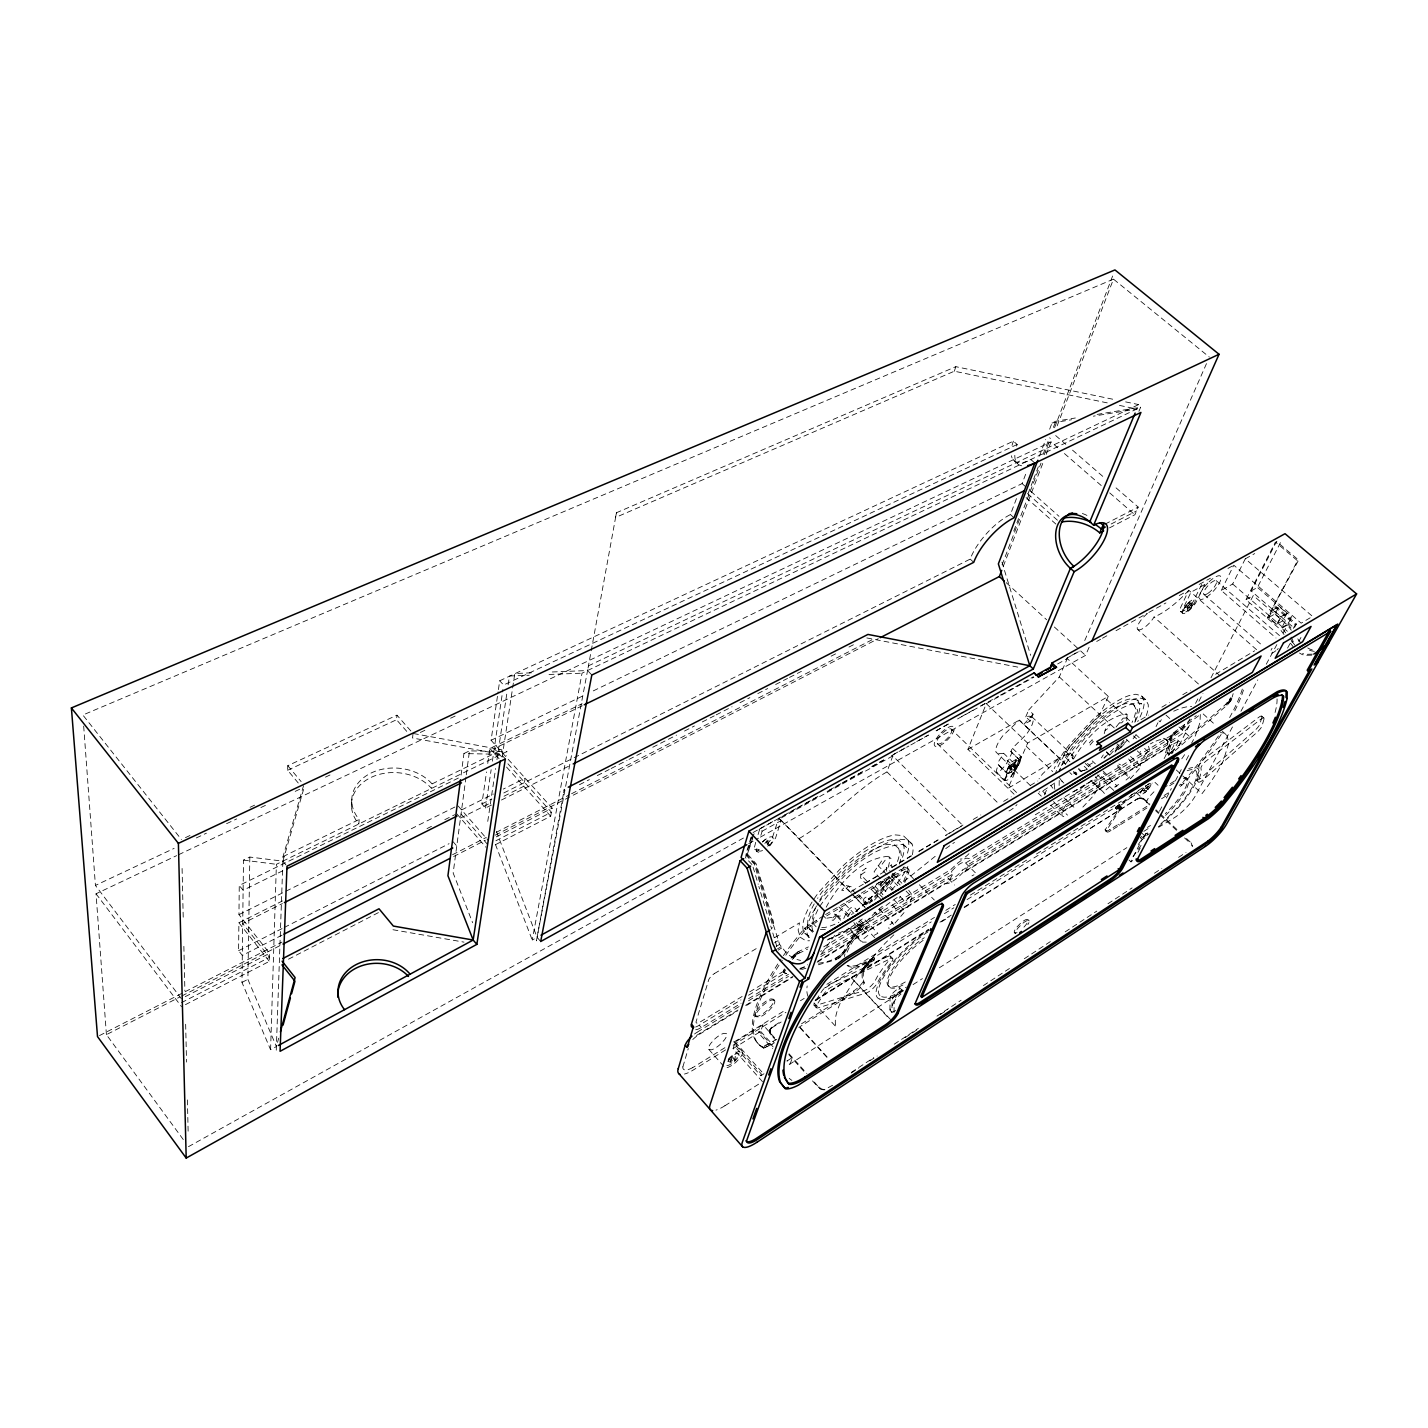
<?xml version="1.0" encoding="UTF-8"?>
<svg xmlns="http://www.w3.org/2000/svg" width="1428" height="1428" viewBox="0 0 1428 1428"><rect width="100%" height="100%" fill="white"/><g stroke="black" fill="none" stroke-linecap="round" stroke-linejoin="round"><path stroke-width="0.75" stroke-dasharray="5 3.75" d="M1106.379 831.703L1105.093 829.811L1119.159 809.408L1120.016 805.963L1115.464 808.105L1116.553 809.14L1121.48 807.463L1106.182 830.846L1107.128 832.096A11.531 3.195 -45.7 0 0 1111.002 830.632L1146.934 807.98M282.03 935.161L242.314 955.439L238.601 950.691L238.887 922.756L282.441 900.961M185.444 1004.652L269.356 961.365L269.589 953.315L238.958 914.616L239.261 885.431L459.584 777.457M249.829 857.05L247.883 979.34L276.389 1046.563L270.588 1049.705L241.975 982.41L243.492 860.12L249.829 857.05L282.887 861.155L286.992 866.189M769.638 1031.819L769.942 1030.338L770.227 1033.818L775.493 1039.923M818.494 963.186C829.971 961.99 842.877 957.046 847.036 945.3A56.567 17.868 -43.9 0 1 858.139 929.235L859.87 924.112L835.844 934.358M836.862 957.581L838.004 958.813L841.967 955.707L848.178 946.514A56.584 17.832 -43.9 0 1 859.299 930.467L861.459 926.54L860.156 924.38M1059.148 785.471L1059.255 779.01M891.643 867.474L891.679 864.672L881.504 872.615M901.853 990.015L899.747 987.783L891.732 1006.901A12.263 3.552 -43.4 0 1 889.947 1009.953L891.875 1012.363L892.125 1000.028A7.265 2.106 -43.6 0 1 899.765 991.353L906.369 987.123M893.982 1012.506L894.231 1002.26A7.265 2.106 -43.6 0 1 901.032 994.102M270.588 1049.705L276.389 864.315L506.886 751.556L506.226 755.93M276.264 1050.169L283.03 856.621L303.789 784.811M298.256 783.008L287.617 770.263L287.778 765.676L396.966 715.178L413.031 733.456L501.906 749.843L501.228 754.341L505.351 758.928M1101.399 757.84L1103.291 754.912M1067.733 657.558L1059.308 676.926L1028.695 710.002L1033.104 714.161L1030.159 721.015L1025.768 716.856L1029.267 716.106L1033.033 718.498A24.865 8.282 -46 0 1 1026.054 734.724L1012.398 748.236L1021.02 756.501L1012.274 761.606C999.725 776.832 1011.506 775.904 1018.11 765.122A8.389 2.731 -45.7 0 0 1019.128 763.034L1018.557 760.749A8.693 2.82 -45.7 0 0 1015.665 761.517L1009.578 766.729M783.383 971.54L784.347 968.916L785.525 970.183L784.615 973.164L786.632 973.682L783.436 971.879L785.668 973.825M351.502 807.016L351.841 802.465M432.059 783.901A44.125 33.826 4.8 0 0 371.048 773.048A44.125 33.826 4.8 0 0 359.178 819.476L358.839 823.992A44.018 33.79 4.7 0 1 370.673 777.6A44.018 33.79 4.7 0 1 431.542 788.417L432.059 783.901L501.906 749.843M1126.728 720.783L1127.085 716.035L1125.442 713.09L1127.513 715L1123.943 714.071C1100.917 720.622 1083.834 741.043 1072.232 761.142M1007.436 769.87L1009.346 766.515L1007.436 769.87A8.389 2.731 -45.7 0 0 1006.704 771.798L1006.704 772.744L997.904 764.283L998.475 761.713L1003.652 753.306L1012.274 761.606M406.748 731.368L396.538 719.748L396.966 715.178M1140.204 752.253L1140.294 751.271M413.031 733.456L412.567 738.008L501.228 754.341L463.921 753.556L460.78 777.564M465.992 777.046L453.158 873.026L472.632 922.738M466.278 774.851L469.491 750.86L506.886 751.556M491.482 805.035L485.502 808.052L481.896 803.946L486.52 771.959M487.751 763.427L489.911 748.486L582.124 703.701M495.266 844.787L550.673 816.209L552.154 808.159L491.089 740.293L498.104 691.795M498.426 689.599L499.693 680.781L1013.38 441.163L1017.164 444.483A44.768 18.064 -49.3 0 0 1015.826 448.695M485.502 808.052L491.143 769.692M492.392 761.178L502.924 689.403M487.751 821.386L495.641 768.514M496.944 759.714L506.815 693.633M508.118 684.833L509.439 676.015L529.235 675.248M502.103 757.197L514.812 673.516L534.661 672.695M756.84 848.607L756.947 851.659L759.535 852.48A12.673 4.784 -43.5 0 0 761.552 851.945M1167.033 752.502C1171.192 757.786 1163.82 750.45 1168.55 748.343A52.015 14.833 -46.1 0 0 1169.478 739.49L1173.905 732.528L1196.271 715.66M1198.61 715.785L1175.048 733.564L1170.603 740.525A52.033 14.816 -46.1 0 1 1169.657 749.361L1168.568 754.484M769.656 1031.159L770.049 1029.695M591.817 675.016L587.586 670.535L616.468 512.723L955.832 366.675L1114.75 399.626M540.694 941.516L537.089 937.357L532.233 940.035L582.035 673.177L1140.633 407.212L1138.919 411.3M563.596 792.79L564.274 789.22L536.428 940.838L588.461 665.823L1138.687 404.588L1136.849 409.015L1093.348 416.173M616.468 512.723L615.557 517.471L954.332 371.209L1108.61 403.16M682.887 1066.841L688.278 1048.527M801.501 1023.805L853.373 991.157A12.62 3.873 -43.4 0 0 859.406 986.284L863.208 981.875C859.924 972.414 864.083 963.15 872.74 959.295L873.454 957.492L874.561 958.688L873.865 960.473C865.207 964.328 861.03 973.575 864.315 983.035L860.513 987.462A12.62 3.856 -43.4 0 1 854.479 992.317L798.841 1027.392M886.77 871.259L886.306 867.26L890.786 871.865M888.216 867.331L889.751 861.173L889.019 856.675L891.126 858.817L888.162 856.318C860.263 858.531 838.165 884.289 825.866 907.833M1167.194 753.252L1172.941 752.574L1227.009 705.164L1231.311 700.041L1233.167 693.633M899.39 864.065L901.407 856.122L900.55 850.285L894.66 844.841L888.216 844.341A57.995 19.528 -43.9 0 0 846.126 869.027L825.937 890.911A55.906 18.85 -43.9 0 0 819.761 899.961M1104.237 733.599L1105.915 727.28L1110.163 724.139L1109.235 727.584L1105.076 730.493M277.532 1042.386L278.656 1038.21M1261.87 717.177L1260.014 723.782A6.604 1.714 -46.7 0 1 1255.034 730.297L1200.752 778.189A8.443 2.231 -46.3 0 1 1196.343 778.117L1197.628 775.136A52.408 14.066 -46 0 0 1198.824 766.461A6.765 1.803 -46.4 0 1 1204.964 758.179L1258.639 717.391A6.604 1.731 -46.8 0 1 1261.888 717.177M282.887 861.155L303.593 789.381M751.003 837.147L746.005 853.801L755.341 864.243L772.959 923.131L772.423 924.737L773.208 924.291L779.634 944.39L787.006 953.725A40.787 20.688 59.5 0 0 800.644 960.401M751.788 836.737L745.505 857.657L752.449 865.047M753.395 834.202L747.147 855.015L754.198 833.756M755.715 842.324L754.27 847.964L756.947 851.659M758.072 834.577L759.839 828.758L762.141 831.185L760.374 837.004M1013.469 770.442L1015.826 768.121L1009.953 778.117A6.355 2.053 -45.6 0 1 1005.669 780.634L1004.687 779.456L1007.186 773.387L997.904 764.283L1007.454 773.476M796.199 808.551L778.688 818.28L772.334 837.825L766.586 844.823M778.688 818.28L781.009 820.689L775.547 838.093L768.853 847.215M954.332 371.209L955.832 366.675M747.933 854.569L756.126 863.797L773.726 922.684L771.62 929.092L758.839 886.395M762.498 1081.674L733.082 1048.634L735.241 1042.065L762.945 1024.84L776.225 1039.53M770.263 1029.07L769.763 1030.498L772.012 1027.071L781.437 1021.181M733.082 1048.634L760.678 1031.409L762.945 1024.84M769.978 1029.891L770.959 1027.946M769.746 1032.498L769.924 1030.998M769.924 1033.176L770.031 1031.676M770.281 1029.302L772.012 1027.071M770.227 1033.818L770.21 1032.355M771.084 1035.032L770.513 1032.997M760.856 1075.766L761.427 1074.142L735.938 1045.546L735.402 1047.188L760.856 1075.766L764.391 1073.499M892.803 755.894L779.67 818.833L799.144 838.575C830.918 820.118 854.551 790.095 886.984 771.905L892.803 755.894L962.793 825.402L945.604 835.612M1012.97 774.583L1020.163 760.624L1010.863 751.556L1012.398 748.236M1171.014 752.145L1225.902 704.165L1230.775 697.649L1231.9 698.649M503.816 792.951L970.201 559.098A41.912 16.386 -47.7 0 1 1010.435 514.562L1016.986 497.212M593.298 690.884L1022.109 483.592L1026.607 471.686M1039.388 456.121L1045.707 439.538M1049.651 429.185L1052.025 422.974L1055.756 421.224L1075.338 417.993M1013.951 765.89L1016.647 759.053L1011.702 767.496M1013.791 531.002L1018.539 518.578M1028.035 493.731L1032.801 481.29M1033.586 479.219L1038.334 466.795M1043.083 454.372L1049.419 437.807M1053.382 427.436L1055.756 421.224M1002.063 564.845L1041.012 463.083M1044.207 454.764L1050.562 438.146M1054.542 427.775L1113.358 274.069M1003.331 566.184L1043.065 462.618M1046.242 454.318L1051.008 441.895L1057.72 447.732M1057.166 425.847L1113.465 279.138L1209.355 357.089M1134.832 722.318L1137.652 710.18L1133.529 704.45L1128.959 703.201A53.514 16.333 -46.2 0 0 1093.669 723.889L1074.731 744.184A51.569 15.744 -46.2 0 0 1059.451 771.87M890.536 1019.521L851.391 977.787L887.341 1016.736M1007.882 773.512L1011.613 771.888L1013.345 767.443M824.973 1089.778L819.672 1088.547L812.818 1080.103M819.672 1088.547L818.797 1086.708M820.35 1088.975L819.975 1087.761M821.082 1089.332L820.672 1088.172M903.603 881.344L907.458 871.615A13.048 4.266 -44.3 0 0 906.887 867.706L906.227 867.581M821.85 1089.6L824.206 1089.867M904.781 882.558L908.636 872.829A13.048 4.266 -44.3 0 0 908.083 868.92L907.423 868.795A13.441 4.391 -44.3 0 0 902.264 870.634L826.723 915.83M1014.094 794.218L967.916 749.343L986.302 703.647L1032.569 677.907M1011.167 751.646L1011.56 752.377A9.086 2.999 -45.7 0 1 1008.703 758.446C1008.65 763.784 990.818 782.526 998.315 764.997M1030.356 785.578L995.994 752.038A24.865 8.3 -45.9 0 1 1002.795 735.777L1019.378 720.069L1065.681 764.069M1025.768 716.856L1028.695 710.002M1004.687 779.456L1007.258 773.405M1019.271 761.499L1021.02 756.501L1014.273 769.728M1057.63 663.966L1067.287 658.594L1108.271 696.4L1027.642 743.096L1008.043 788.345L1059.308 758.018L1042.565 773.905A25.133 7.8 -45.8 0 0 1039.049 778.867M1109.52 527.86L1134.867 514.776L1138.223 507.083L1114.643 486.645M1084.727 640.547L1206.66 363.212M1014.344 764.355L1016.647 759.053L1014.058 764.533M760.428 837.111L1085.512 655.398L1090.028 645.224M1044.332 794.932L1047.045 788.97M1108.271 696.4L1099.828 714.571L1065.538 751.342L1063.539 755.715L1059.201 758.268M1173.852 745.345L1168.604 755.662M817.869 909.672L813.657 918.579L811.889 927.218L813.478 933.252L809.337 928.843A62.136 20.938 -43.9 0 1 814.478 903.424M1008.936 767.532L1010.935 764.712M1006.544 771.459L1008.025 768.318M1256.569 649.686L1188.756 590.246L1179.921 609.006L1180.135 611.273L1183.205 613.576A11.067 3.463 -47.7 0 0 1190.077 609.685L1195.45 603.437L1204.857 584.463L1202.626 582.535M1021.02 756.501L1011.113 776.975M1201.716 584.427L1193.255 601.509L1188.382 608.31L1187.453 608.828L1188.078 606.864L1186.436 607.775L1191.041 602.848L1190.184 604.579L1192.041 603.901L1191.577 604.901L1187.9 607.757A11.067 3.481 -47.7 0 1 1181.01 611.63L1180.135 611.273M1017.825 765.533L1017.254 766.693L1018.11 765.122M883.022 880.987L880.059 885.414L887.431 893.035M1221.279 590.442L1233.792 565.202L1301.158 623.161L1312.528 616.396L1245.287 558.812L1232.667 584.016L1221.279 590.442L1275.972 637.995M1115.464 808.105L1118.784 804.785A50.623 14.441 -46.1 0 0 1132.475 794.093M1156.055 726.584L1157.965 722.711M1116.553 809.14L1119.873 805.82M964.114 907.69L1138.08 798.43L1143.632 798.609L1149.897 804.089M1137.652 799.252L1139.116 797.984M1138.687 798.823L1139.705 797.877M1139.276 798.698L1140.329 797.824M1139.901 798.645L1140.972 797.841M1140.561 798.663L1141.65 797.931M1141.222 798.752L1142.311 798.091M1141.9 798.912L1142.989 798.323M1142.561 799.144L1143.632 798.609M1284.022 634.514L1280.131 629.284L1245.966 599.689L1275.436 542.051L1297.499 560.722L1298.605 560.079L1276.543 541.444L1251.196 590.96L1294.214 628.088L1296.392 624.072L1274.722 605.401L1273.615 606.043L1295.303 624.732L1296.392 624.072M1149.469 804.91L1144.239 798.966M1195.557 703.379L1199.52 695.614M1172.102 753.502L1177.172 743.613A10.817 3.034 -46.4 0 0 1173.709 741.043L962.615 869.991L958.527 874.364A11.924 3.713 -44.7 0 1 950.316 879.398L948.37 878.702L818.958 957.777M1189.881 718.891L1187.864 722.818A10.96 3.106 -46.6 0 1 1177.297 734.028L965.596 863.012L963.686 862.262A11.924 3.713 -44.7 0 0 955.421 867.296L951.316 871.723L820.547 951.369M1198.931 701.273L1202.965 693.437M1211.015 677.764L1253.266 595.512L1287.396 624.982L1291.287 630.194M1251.196 590.96L1257.425 587.426L1281.077 541.373M1140.829 792.076L1144.149 787.364M1179.1 745.38L1189.81 724.585A10.96 3.088 -46.6 0 1 1179.242 735.813L967.595 864.993A11.495 3.57 -44.7 0 1 964.596 871.99L962.615 869.991M875.828 885.431L875.471 886.734L882.861 894.374M1144.703 837.861L1142.168 839.486L1132.047 858.888A16.833 4.373 -45.6 0 0 1131.654 859.745M1137.938 852.391L1140.954 846.643M1147.809 833.524L1146.898 835.273L1149.308 833.72M1159.465 811.265L1162.446 805.571M1166.408 797.984L1171.371 788.488M1175.333 780.92L1178.278 775.315M1179.26 773.44L1181.259 769.603M1186.275 760.017L1189.274 754.27M1273.615 606.043L1297.499 560.722M1272.598 609.435L1267.261 618.128L1298.605 560.079M1268.849 617.467L1272.759 610.042L1278.97 606.418L1286.896 613.255L1282.933 620.662L1276.757 624.304L1268.849 617.467L1275.043 613.844L1278.97 606.418M1276.757 624.304L1280.702 616.896L1286.896 613.255M1285.646 632.854L1281.755 627.642L1285.539 620.591L1291.733 616.95L1257.425 587.426M1232.471 726.959L1195.504 795.592A21.563 5.641 -46 0 1 1174.691 817.512L1158.751 827.223M1240.914 711.269L1257.818 679.889M1266.279 664.198L1276.846 644.599M1283.183 632.836L1287.396 624.982L1280.131 629.284M1281.755 627.642L1287.931 623.982L1291.733 616.95M1293.304 628.409L1295.303 624.732M1184.24 608.132L1186.204 605.115M1287.574 648.08L1290.716 642.314M1300.962 637.459L1298.873 641.279L1295.553 638.423M1191.166 842.895L1192.362 846.393L1191.166 842.895L1185.026 837.111M1066.163 763.23C1083.174 737.616 1105.843 710.716 1136.652 702.558L1141.686 703.95L1137.545 700.148L1132.475 698.738A59.458 18.136 -46.2 0 0 1093.223 721.729L1072.142 744.327A57.316 17.511 -46.2 0 0 1055.542 773.53M1184.615 724.71L1184.276 725.335A5.766 1.642 -46.6 0 1 1179.474 730.422L968.934 858.531L966.899 858.174A17.618 5.48 -44.7 0 0 958.081 862.762L950.762 869.581L823.688 946.871M843.769 918.597C845.376 914.116 852.462 899.961 857.246 911.778M847.946 916.705L850.463 912.224L846.161 914.331M1011.363 768.389L1004.705 780.134M1126.032 780.045L1129.923 776.743L1117.696 765.283M819.851 906.173C839.646 878.809 867.082 845.876 903.192 844.519L907.315 848.214L898.944 840.217L891.786 839.628A64.456 21.706 -43.9 0 0 844.965 867.046L822.474 891.429A62.136 20.938 -43.9 0 0 817.566 898.408M894.642 873.543L887.502 883.95L869.616 903.371M904.156 866.671L882.825 894.463M821.582 953.404L835.148 934.858M900.3 896.266L899.551 898.141M1138.259 844.519L1145.435 834.345A6.658 1.767 -45.7 0 0 1146.006 830.9M1133.1 856.639L1142.686 843.073M791.058 958.17L797.252 952.137L808.391 946.925M792.237 959.455L797.734 953.868L807.641 949.085M1008.364 768.335L1009.185 767.086M1123.907 740.257L1112.84 753.591M889.947 1009.953L890.037 997.797A7.265 2.124 -43.6 0 1 897.659 989.122L899.747 987.783M891.875 1012.363L895.802 1010.524M1010.292 765.926L1011.024 765.14A8.693 2.82 -45.7 0 1 1014.951 761.927L1015.094 761.838M1116.089 727.03L1123.086 718.177L1125.532 718.088L1121.801 722.8L1119.356 722.889M1185.99 605.383L1190.97 600.76M823.635 915.687L804.428 928.396L793.504 941.891A169.147 53.586 -43.9 0 0 783.419 955.635M816.084 920.203L817.28 921.471L805.624 929.682L794.7 943.176A169.2 53.479 -43.9 0 0 785.793 955.225M891.732 889.947L895.856 885.092A68.365 22.848 -44 0 0 907.869 866.457M876.239 884.842L877.345 883.664M1113.715 748.379L1104.023 758.446M1119.124 744.738L1109.253 755.644M1115.018 752.092L1124.247 741.435M1120.784 747.915L1126.496 741.31M728.423 1059.594L735.17 1054.257M1023.965 927.111L1025.518 925.326A9.264 2.553 -44.7 0 0 1028.142 919.864L1026.732 919.382A9.621 2.642 -44.7 0 0 1020.217 923.577L1016.879 927.111A9.264 2.553 -44.7 0 0 1014.291 932.555L1015.326 933.609A9.264 2.553 -44.7 0 1 1017.914 928.146L1021.252 924.612A9.621 2.642 -44.7 0 1 1027.767 920.417L1029.177 920.899A9.264 2.553 -44.7 0 1 1027.839 924.63M764.819 843.43C768.71 837.933 772.387 842.627 767.621 846.179M1016.379 767.496L1015.754 768.389L1007.133 760.231M1033.104 714.161L1023.662 724.496L1030.159 721.015M1118.285 749.754L1127.317 740.115M1081.924 771.727L1078.854 768.817L1074.481 773.405L1075.927 774.458L1079.979 770.192M874.311 935.269L877.827 933.305L864.6 919.471M871.669 901.532L868.724 898.48L864.101 902.674M868.599 903.067L888.609 881.362A62.082 20.902 -44 0 0 894.499 873.026M874.489 900.033L891.75 880.88A68.294 22.991 -44 0 0 897.034 873.543M728.601 1058.916L730.797 1056.738A12.067 3.82 -42.2 0 1 739.793 1051.115L742.292 1051.383A11.638 3.677 -42.2 0 1 740.186 1057.648L736.17 1061.986A12.084 3.82 -42.2 0 1 727.227 1067.591L724.692 1067.376L708.913 1049.526A11.585 3.784 -42.1 0 1 710.894 1043.225L714.928 1038.852A12.013 3.927 -42.1 0 1 723.907 1033.319L726.441 1033.622A11.585 3.784 -42.1 0 1 724.407 1039.923L720.408 1044.243A12.031 3.927 -42.1 0 1 711.483 1049.794L708.913 1049.526M895.07 923.041L905.138 911.314L893.339 899.122M968.952 853.712L967.309 855.336A9.05 2.838 -44.8 0 1 961.08 859.103L960.151 859.049M1103.898 757.929L1105.968 755.894M1082.87 807.07L1091.902 797.449A25.293 7.443 -45.7 0 0 1099.596 781.491L1095.294 776.814M762.534 841.895L765.176 839.61M904.049 881.397L936.946 854.908M1180.296 786.4L1183.758 783.472A155.295 44.232 -46.1 0 0 1221.725 733.528M1218.37 736.009A155.259 44.322 -46.1 0 1 1182.705 782.49L1183.437 783.758M728.173 1060.986C729.048 1057.541 735.92 1061.95 731.886 1062.646L727.834 1061.343M1114.822 787.167L1117.071 785.935L1103.309 772.959M1083.727 785.793L1069.554 799.787A25.311 7.461 -45.7 0 0 1062.039 815.763L1065.681 817.637M1054.721 783.026L1042.761 790.987L1039.102 792.004M1179.225 785.418L1180.795 784.133L1181.866 785.114M1128.959 859.942L1130.994 861.887L1133.743 859.62M1215.656 674.248L1254.676 650.793M1130.851 795.325L1146.47 785.418M945.711 848.643L954.475 842.359M1086.28 784.026L1092.741 780.313L1098.471 779.813M1145.97 785.918L1147.487 784.918A15.994 4.462 -46.1 0 0 1148.951 783.829M877.97 883.164L886.984 879.434L884.325 883.754L880.059 885.414M851.481 1072.285L873.793 1057.63M894.231 1044.207L918.382 1028.321M936.982 1016.111L961.133 1000.243M983.428 985.588L1009.453 968.487M1024.322 958.723L1050.33 941.623M1065.199 931.859L1096.793 911.1M1107.949 903.763L1132.101 887.895M1154.413 873.24L1161.839 868.349M1178.564 857.353L1186.008 852.48M832.578 1085.298L826.027 1088.779M851.159 1073.088L858.585 1068.215M869.741 1060.879L877.167 1056.006M905.031 1037.674L918.043 1029.124M940.338 1014.487L947.764 1009.596M1142.168 839.486L1140.115 837.54L1145.667 833.97A6.658 1.749 -45.7 0 1 1147.576 832.952M903.692 990.604L786.4 1066.359M913.063 984.606L922.452 978.591M939.321 967.791L1126.853 847.661M1141.865 838.04L1147.487 834.434M724.924 1105.754L760.624 1082.888M1147.416 827.419L1150.486 825.473M1143.882 831.328L1149.986 827.419M786.935 1061.04L792.469 1057.505L790.077 1064.003L787.131 1060.754M714.321 973.61L759.268 946.818M1174.601 780.973L1165.534 786.667M773.208 1041.637L774.315 1042.851L768.853 1045.939L763.694 1048.045L762.588 1046.813L776.975 1039.263M1105.308 830.668L1106.057 831.06A11.531 3.195 -45.7 0 0 1109.913 829.597L1147.684 805.82M1164.123 795.485L1169.603 792.022M1161.535 798.77L1167.015 795.325M1169.693 785.721L1174.351 782.794M815.406 999.975L928.628 929.253M939.945 922.185L951.262 915.116M964.471 906.869L1138.08 798.43M815.995 999.903L851.391 977.787M771.727 1027.892L781.152 1022.002M815.102 1000.778L928.289 930.074M941.48 921.828L949.031 917.115M724.889 1047.706L692.687 1067.644M734.331 1041.833L785.311 1010.131M800.43 1000.742L804.196 998.386M826.866 984.303L934.483 917.401M945.818 910.35L955.261 904.477M970.362 895.088L1027 859.87M1036.442 854.015L1121.426 801.179M725.585 1049.901L693.508 1069.875A25.115 8.229 -41.9 0 1 684.494 1074.052M733.135 1045.207L785.953 1012.327M825.562 987.658L931.217 921.899M944.408 913.67L953.85 907.797M967.059 899.586L1144.381 789.184A21.402 5.98 -46.1 0 0 1152.2 783.097M873.454 957.492L870.58 959.277A55.032 17.386 -43.9 0 1 850.428 966.024L847.893 965.417M874.561 958.688L871.687 960.455A55.049 17.35 -43.9 0 1 851.552 967.22M695.704 1029.766A12.941 4.373 -42 0 0 701.291 1027.5L741.078 1003.241M748.647 998.618L788.434 974.342M820.654 954.672L953.297 873.722L951.316 871.723M739.026 1006.615L697.167 1032.194L699.167 1034.461L737.223 1011.167M748.54 1000.796L788.506 976.377M799.93 969.398L807.534 964.757M738.008 1010.024L695.472 1036.085A6.319 2.106 -41.9 0 0 694.169 1037.067M745.612 1005.366L793.04 976.341M817.708 961.258L944.836 883.468L946.925 883.736A17.993 5.605 -44.7 0 0 959.313 876.149L963.15 872.258L1172.388 744.238A5.355 1.499 -46.4 0 1 1173.87 745.345M746.737 1005.348L792.415 977.395M817.137 962.24L950.352 880.701A11.495 3.57 -44.7 0 1 953.297 873.722M964.596 871.99L1175.655 742.774A10.835 3.034 -46.4 0 1 1179.135 745.362M742.132 996.476L699.595 1022.323A6.819 2.303 -42 0 1 696.043 1021.895L708.716 979.697A6.979 2.428 -42.3 0 1 714.321 973.61M749.718 991.871L785.757 969.951M695.65 1027.018A12.941 4.391 -42 0 0 699.274 1025.215L740.953 999.85M748.522 995.245L784.543 973.307M1035.282 814.799L1086.405 783.776M777.457 948.924L780.991 946.8M778.206 950.084L781.741 947.978M774.583 942.783L778.099 940.677M825.509 914.563L844.376 903.281M846.269 902.157L889.644 876.221L890.858 877.452M891.554 875.096L901.068 869.402L902.264 870.634M776.118 946.496L779.634 944.39M774.601 937.678L799.519 922.845L798.127 930.021L800.126 937.196L805.91 940.802L809.551 940.766M863.351 884.164L849.946 892.125L854.015 890.126M865.475 883.307L878.827 875.364M892.179 867.421L911.26 856.068M918.9 851.516L937.982 840.164M973.2 819.476L980.804 814.942M1003.634 801.358L1011.238 796.842M1030.248 785.507L1037.853 780.991M1140.99 719.605L1148.576 715.071M1161.874 707.163L1169.478 702.647M1182.777 694.722L1190.363 690.206M865.261 883.022L884.414 871.651M892.072 867.099L911.225 855.729M918.9 851.177L938.053 839.807M945.711 835.255L962.954 825.009M1287.413 613.219L1281.219 616.86L1276.918 624.911L1268.35 617.485M1245.966 599.689L1253.266 595.512M967.916 749.343L1019.378 720.069M748.754 843.627L758.482 838.182M762.141 831.185L781.009 820.689M1204.857 584.463L1190.988 592.209L1182.812 609.167L1182.33 613.219M753.038 832.542L773.03 821.421M798.145 807.463L803.964 804.214M805.91 803.143L819.529 795.574M829.24 790.166L840.913 783.686M842.859 782.598L848.696 779.349M850.624 778.278L864.243 770.709M872.026 766.39L883.682 759.892M893.41 754.484L905.066 748.004M916.74 741.525L928.396 735.027M936.179 730.708L949.781 723.139M961.455 716.66L973.111 710.162M980.893 705.843L986.73 702.594M1071.589 655.398L1079.318 651.114M1096.704 641.44L1100.56 639.298M1102.487 638.227L1108.289 634.996M1116 630.712L1146.898 613.522M1148.826 612.451L1165.944 602.937M1179.26 595.547L1184.954 592.37M1199.163 584.463L1210.426 578.197M1227.955 568.451L1233.792 565.202M1245.287 558.812L1254.712 553.582M188.478 1146.666L743.399 838.058M758.982 829.4L819.333 795.824M827.115 791.505L864.119 770.924M871.901 766.604L883.593 760.107M891.375 755.769L908.904 746.023M910.85 744.934L928.379 735.188M936.161 730.868L949.798 723.282M957.581 718.944L998.475 696.221M1000.421 695.133L1033.515 676.729M1066.609 658.308L1078.301 651.811M241.975 982.41L247.883 979.34M288.527 959.188L378.67 912.474M185.265 996.637L269.589 953.315M496.284 836.862L552.154 808.159M1105.004 524.147L1138.223 507.083M181.445 1002.67L269.464 957.349L242.706 923.488L282.405 903.585M495.891 840.771L551.404 812.193L507.208 762.998M1111.162 524.005L1136.545 510.938M99.496 1035.586L281.994 942.087M452.587 854.694L486.305 837.415M496.23 832.346L569.629 794.736M571.611 793.718L873.115 639.244M183.266 1139.544L106.422 1034.657L179.839 996.994M181.82 995.976L283.012 944.051M453.676 856.497L485.413 840.217M495.337 835.13L878.309 638.655M579.447 784.704L589.371 779.634M597.297 775.582L609.185 769.514M611.166 768.496L627.017 760.41M628.998 759.393L644.849 751.289M652.774 747.255L676.569 735.099M684.494 731.047L694.401 725.995M702.326 721.943L714.214 715.874M716.196 714.857L732.046 706.771M739.972 702.719L749.879 697.649M757.804 693.597L767.711 688.546M775.654 684.494L787.542 678.425M789.523 677.407L801.411 671.339M831.132 656.148L837.076 653.114M848.964 647.045L854.908 644.01M238.601 950.691L282.28 928.486M284.261 927.468L449.07 843.68M1042.565 791.094L1045.689 794.093M501.46 800.019L571.2 764.926M481.896 803.946L491.857 798.948M460.512 818.083L490.179 803.179M504.03 796.217L523.808 786.275L525.165 778.153L503.299 789.077M461.583 809.944L493.374 794.057M427.008 828.597L432.934 825.616M444.822 819.672L454.729 814.71M238.958 914.616L457.781 805.588L488.572 840.824M282.815 870.741L243.117 890.269L239.261 885.431M818.369 964.775L837.058 959.366L835.898 958.134M283.03 856.621L359.178 819.476M582.249 705.753L494.249 748.558L501.442 756.572M463.921 753.556L469.491 750.86M491.089 740.293L585.284 694.758M1003.652 753.306L997.369 753.77M887.841 956.421L829.382 984.517A7.658 2.392 -43.2 0 0 824.563 988.051M106.422 1034.657L96.033 893.785L176.626 855.64M178.643 854.694L1051.008 441.895M181.338 998.654L95.426 885.431L174.127 848.375M196.314 837.933L206.417 833.184M226.588 823.67L236.691 818.922M260.896 807.534L266.947 804.678M295.203 791.38L301.254 788.524M325.477 777.118L331.528 774.262M420.332 732.457L426.383 729.619M450.605 718.213L456.657 715.357M1017.164 444.483L503.584 685.012L499.693 680.781M185.462 837.629L191.513 834.773M250.078 807.302L256.13 804.446M287.617 770.263L396.538 719.748M827.312 940.052L858.585 925.701L861.334 925.612M1113.465 279.138L82.86 715.017L181.41 839.521M1084.905 770.156L1073.588 773.244M801.59 969.487L805.874 968.291M799.912 968.38L806.106 966.649M1312.332 654.149L1305.103 654.327A18.118 13.352 56.9 0 1 1302.568 653.417M1311.761 655.149L1304.549 655.327A18.118 13.334 56.9 0 1 1299.516 653.042M1097.097 414.406L1140.633 407.212M1052.025 422.974L1071.589 419.743M552.297 671.981L587.586 670.535M549.03 674.462L582.035 673.177M866.296 942.105L862.566 942.159L847.839 926.647M820.386 929.574L827.169 929.539M821.725 927.379L825.116 927.379A58.066 19.564 -43.9 0 0 838.896 922.256M826.83 918.186L841.324 915.83L837.219 915.794L834.684 914.027L840.592 920.257M1092.599 762.855L1089.814 764.605L1086.476 769.692L1082.71 770.674L1078.854 768.817M243.492 860.12L276.389 864.315M1136.438 792.915L1147.969 803.071A10.407 2.838 -46 0 0 1149.254 802.697M1059.344 777.707L1061.843 781.134L1065.11 781.669M1314.295 651.364L1311.779 650.936A18.064 13.352 56.9 0 1 1309.226 650.026M392.968 929.735L464.011 942.141M874.043 912.688L876.667 913.295M866.814 637.941L1019.628 667.465M879.469 998.993L881.933 999.493A55.514 16.44 -43.9 0 0 901.853 992.281M1125.639 401.893L1138.687 404.588M1119.463 405.409L1136.849 409.015M881.701 996.708L884.003 997.19A52.247 15.476 -43.9 0 0 902.764 990.407M1032.319 677.247L1033.836 677.604M851.57 967.202L849.035 966.613A53.443 16.833 -43.9 0 1 847.107 965.382M1109.824 786.614L1103.398 792.112L1091.135 780.473M1146.273 715.589A63.064 19.099 -46.2 0 0 1148.166 704.397L1145.702 699.649L1140.187 698.096A65.474 19.831 -46.2 0 0 1096.972 723.461L1073.695 748.397A63.118 19.135 -46.2 0 0 1059.148 770.817M1145.702 699.649L1141.561 695.864L1136.01 694.276A65.402 19.956 -46.2 0 0 1092.777 719.551L1069.518 744.47A63.046 19.26 -46.2 0 0 1054.185 768.71M755.234 1015.843L757.786 1016.218A12.531 4.07 -42.6 0 0 766.997 1010.524L771.191 1006.008A12.067 3.927 -42.6 0 0 773.512 999.261L770.995 998.85A12.531 4.07 -42.6 0 0 761.731 1004.544L757.5 1009.114A12.067 3.927 -42.6 0 0 755.234 1015.843L758.768 1017.289A12.531 4.07 -42.6 0 0 767.978 1011.613L772.173 1007.079A12.067 3.909 -42.6 0 0 774.494 1000.332L773.512 999.261M1118.892 764.051L1120.498 764.837M774.494 1000.35L771.977 999.939A12.531 4.07 -42.6 0 0 762.731 1005.633L758.482 1010.203A12.067 3.909 -42.6 0 0 756.215 1016.932M851.177 886.752L845.911 885.521L841.699 890.215L844.412 890.786L848.482 886.074L855.997 893.91M812.104 901.996A68.348 23.044 -43.9 0 0 804.624 933.127L812.264 939.749M804.624 933.127L809.926 936.482M809.337 928.843L814.121 931.931M1164.141 758.589A49.141 13.977 -46.1 0 0 1167.622 740.793L1166.051 739.722A50.623 14.405 -46.1 0 0 1154.431 741.792M754.662 849.249L757.268 850.071A12.673 4.784 -43.5 0 0 759.285 849.553M1176.297 769.96L1201.965 793.718A92.749 24.883 -46 0 0 1223.225 761.017L1228.883 742.846L1226.955 735.456L1224.26 733.456A95.926 25.74 -45.9 0 0 1220.422 732.653M1272.759 610.042L1280.702 616.896M1275.043 613.844L1282.933 620.662M1232.667 584.016L1287.288 631.265M1055.685 435.558L1065.788 444.322M1072.535 450.159L1104.54 477.898M1216.245 580.678L1283.415 638.976M1064.431 453.551L1101.327 485.627M1109.717 492.91L1134.867 514.776M1204.018 594.548L1262.495 645.67M1034.818 463.029L1031.105 459.762A44.714 18.136 -49.3 0 1 1011.381 455.764M1013.666 460.262L1017.396 463.564M1022.109 483.592L1025.768 486.841M1030.748 491.25L1058.987 516.311M1027.607 493.695L1057.434 520.203M1026.107 497.604L1055.881 524.076M1138.045 629.73A13.12 4.23 -47.4 0 0 1150.308 622.09A12.763 4.123 -47.4 0 0 1154.038 617.003L1220.03 675.819M1261.745 716.142L1263.887 718.034M1230.454 698.524L1231.579 699.541M1230.186 699.042L1231.311 700.041M1229.865 699.577L1230.99 700.577M1229.49 700.148L1230.615 701.148M1229.08 700.737L1230.204 701.737M1228.615 701.326L1229.722 702.344M1228.116 701.933L1229.222 702.933M1227.58 702.522L1228.705 703.522M1227.027 703.094L1228.151 704.093M1225.902 704.165L1227.009 705.164M1010.435 514.562L1014.023 517.775M1147.38 613.558A12.727 4.105 -47.4 0 0 1137.491 629.266L1198.52 684.048M1203.179 713.946L1215.853 725.424M1222.207 731.154L1226.955 735.456M912.349 854.747A68.365 22.848 -44 0 0 911.992 843.984L903.228 835.594L895.374 834.916A70.9 23.865 -43.9 0 0 843.787 865.082L818.994 891.964A68.348 23.044 -43.9 0 0 813.139 900.354M911.974 843.984L907.476 839.896L899.658 839.253A70.972 23.723 -43.9 0 0 848.071 869.527L823.242 896.427A68.437 22.884 -43.9 0 0 819.583 901.496M1166.051 715.142L1170.906 719.569M1178.992 726.959L1191.916 738.758M1014.291 932.555L1015.736 933.019A9.621 2.642 -44.7 0 0 1017.039 932.538M1175.494 731.19L1176.636 732.225M1173.905 732.528L1175.048 733.564M1173.12 733.296L1174.262 734.331M1158.929 720.783L1160.089 721.854A11.942 3.463 -46.6 0 1 1161.375 719.676M1172.37 734.099L1173.495 735.152M1006.187 582.642L1046.653 619.77M1054.364 626.999L1079.033 649.454M1080.657 650.954L1085.512 655.398M1177.636 740.007L1179.564 741.775M1171.656 734.938L1172.799 735.973M1171.031 735.759L1172.156 736.794M1170.478 736.562L1171.603 737.598M1170.032 737.312L1171.174 738.347M1169.71 738.008L1170.835 739.044M1169.496 738.615L1170.621 739.65M1169.425 739.115L1170.603 740.525M970.201 559.098L973.735 562.346M1167.604 740.811L1164.927 738.687A50.605 14.441 -46.1 0 0 1160.125 738.419M1171.835 751.556L1172.941 752.574M1170.246 752.663L1171.353 753.681M1167.122 751.967L1168.247 752.984M1168.3 753.502L1169.425 754.519M1196.164 779.991L1198.253 781.919M1106.789 699.577L1129.655 720.694M1186.579 778.438L1187.632 779.402M1136.081 734.777L1139.187 737.651M1133.404 735.92L1136.527 738.811M1182.687 782.49L1183.758 783.472M1144.56 748.361L1149.183 752.663L1144.363 762.249C1133.814 764.605 1141.793 774.886 1128.638 759.018M1059.308 676.926L1114.393 728.084M1126.192 739.24L1129.316 742.132M1137.241 750.878L1143.417 756.626L1149.594 749.986L1148.523 746.291M1116.785 743.667L1121.373 747.951M1130.565 756.519L1141.293 766.515L1130.369 778.778L1115.732 765.051M1116.803 745.827L1119.909 748.736M1154.984 782.383L1158.054 785.239M1106.468 751.681L1109.574 754.609M1106.397 752.342L1109.52 755.269M1155.966 809.801L1159 812.657M1160.518 814.085L1177.35 829.9M1155.538 810.622L1158.572 813.478M1160.089 814.906L1176.904 830.703M1184.58 837.933L1190.72 843.716M1092.277 760.928L1095.365 763.855M1103.112 771.138L1110.859 778.438L1106.057 780.991L1099.863 775.136M1087.476 763.427L1090.564 766.354M1085.244 763.391L1089.85 767.746M1097.543 774.993L1114.393 791.058M1031.748 716.678L1074.677 757.286M1084.191 766.3L1087.368 769.299M1065.538 751.342L1073.535 758.893M1120.266 806.124L1121.355 807.159M1119.641 805.91L1121.48 807.463M1120.391 806.838L1121.48 807.873M1119.159 805.999L1121.355 808.409M1118.588 806.213L1119.695 807.248M1120.016 807.98L1121.105 809.016M1090.706 780.366L1104.487 793.433M1117.945 806.552L1119.034 807.588M1069.911 761.767L1063.539 755.715L1069.108 753.823L1072.696 756.037A25.115 7.8 -45.8 0 1 1072.606 758.911M1116.357 806.302L1118.32 808.034M1119.159 809.408L1120.248 810.444M1141.847 833.149L1143.899 835.112M1073.66 771.655L1076.837 774.672M1019.271 720.319L1065.574 764.337M1073.535 771.905L1076.73 774.94M1069.84 772.602L1071.857 774.511M1118.481 824.224L1119.552 825.241M986.302 703.647L1027.642 743.096M1026.25 746.308L1052.722 771.584M1061.843 781.134L1063.86 783.062M1109.913 829.614L1111.002 830.632M1105.093 829.811L1106.182 830.846M1063.967 797.699L1076.444 809.676M1010.863 751.556L1019.467 759.803M1053.489 801.608L1067.537 815.138M1038.192 793.165L1041.333 796.181M1050.74 805.249L1063.271 817.351M996.53 772.28L1005.044 780.545M951.334 729.208A10.067 3.57 -45.6 0 1 942.944 742.185A10.067 3.57 -45.6 0 1 938.553 737.794A10.067 3.57 -45.6 0 1 951.334 729.208L1019.039 794.896M937.232 743.613L998.368 803.393M886.984 771.905L948.37 833.256M1028.142 919.864L1029.177 920.899M965.596 863.012L977.555 875.007M851.677 893.874L864.868 907.208M948.37 878.702L954.6 885.021M907.387 867.992L908.583 869.206M907.458 871.615L908.636 872.829M913.384 878.666L905.923 871.026A103.619 32.63 -43.9 0 0 855.622 912.01M919.364 884.771L934.305 900.033M892.268 873.383L902.728 884.111M908.708 890.251L911.903 894.696L905.102 901.693L899.158 895.57M891.233 875.846L900.158 885.003M906.12 891.126L912.064 897.23L908.154 906.869C896.159 910.225 904.442 919.989 890.233 902.014M887.127 874.9L878.095 865.618L881.379 865.172L885.164 860.191L881.897 860.638L874.061 871.883L892.054 890.429M888.627 876.435L897.659 885.717M884.253 880.237L893.196 889.43M866.885 881.13L860.852 874.882L865.707 871.544L866.046 868.17L861.155 871.74L860.566 877.917L865.118 882.932M872.919 887.359L884.967 899.836M871.134 889.162L883.147 901.621M872.151 901.371C870.33 891.59 858.496 899.586 865.243 904.584L869.866 900.408L868.724 898.48M879.505 909.011L892.75 922.774L888.412 925.755L889.037 928.646M879.005 909.154L893.678 924.416M858.674 894.553L867.671 903.924M857.496 895.463L866.528 904.87M799.144 838.575L854.069 895.856M855.604 897.444L867.813 910.171M779.385 818.547L850.213 892.393M844.965 904.067L853.908 913.42M859.852 919.668L867.296 927.468L861.262 930.431L853.801 922.613M859.245 921.435L875.382 938.339M890.536 956.242L892.732 958.563M859.442 923.987L861.477 926.004M860.299 925.308L861.459 926.54M858.871 924.005L860.031 925.237M860.138 925.951L861.298 927.183M848.946 915.027L842.466 908.619L830.971 919.65L833.184 920.4L837.54 915.794L840.485 918.9M856.336 922.774L868.153 935.179L860.727 941.123L847.982 928.039M857.407 924.469L858.585 925.701M859.388 927.486L860.548 928.718M838.896 906.958L847.839 916.348M858.817 928.343L859.977 929.574M858.139 929.235L859.299 930.467M872.74 959.295L873.865 960.473M870.652 960.58L871.776 961.758M869.795 961.098L870.919 962.293M868.92 961.74L870.045 962.918M868.028 962.454L869.134 963.632M823.563 915.973L825.634 918.168M867.135 963.24L868.26 964.418M888.323 985.588L889.394 986.73M866.296 964.061L867.421 965.239M865.529 964.9L866.635 966.096M864.815 965.756L865.939 966.935M864.226 966.577L865.35 967.773M863.744 967.363L864.868 968.559M863.387 968.077L864.511 969.273M844.716 949.816L845.858 951.03M863.119 969.255L864.226 970.433M844.126 950.727L845.269 951.94M843.412 951.655L844.573 952.887M842.627 952.619L843.769 953.833M841.752 953.565L842.895 954.779M816.12 926.772L814.067 924.576A55.906 18.85 -43.9 0 1 817.619 903.71M811.639 923.041L812.853 924.309M840.806 954.475L841.967 955.707M745.684 854.872L754.252 863.994L772.423 924.737M839.842 955.368L840.985 956.581M809.39 924.612L810.586 925.897M863.208 981.875L864.315 983.035M838.843 956.189L839.985 957.403M837.843 956.921L838.986 958.152M807.106 926.29L808.319 927.575M835.005 958.581L836.165 959.795M804.839 928.057L806.052 929.342M804.428 928.396L805.624 929.682M853.373 991.157L854.479 992.335M843.02 997.672L844.109 998.85M798.573 951.423L799.769 952.69M797.252 952.137L798.448 953.404M796.556 952.583L797.734 953.868M795.86 953.101L797.038 954.368M795.146 953.654L796.324 954.939M794.45 954.261L795.628 955.528M793.772 954.886L794.95 956.171M793.129 955.546L794.307 956.814M792.522 956.207L793.7 957.492M791.969 956.885L793.165 958.152M783.722 970.112L784.9 971.379M813.996 1002.92L836.308 1027.107A101.085 30.077 -43.9 0 1 840.61 1002.349L857.657 974.86L883.914 944.533A104.422 31.041 -43.9 0 1 893.999 934.68M783.526 970.629L784.704 971.915M783.419 971.111L784.579 972.397M783.436 971.879L785.293 973.771M814.067 1005.258L816.28 1007.65M800.108 1027.357L827.74 1057.648M799.948 1027.767L827.58 1058.059M789.024 1053.775L806.856 1073.499M788.738 1054.578L805.053 1072.66M812.514 1080.907L818.476 1087.511M760.678 1031.409L772.441 1044.457M773.119 1046.902L758.964 1031.195L758.411 1032.837L772.53 1048.527M769.514 1043.797L770.62 1045.028M767.764 1044.707L768.853 1045.939M766.051 1045.51L767.157 1046.742M764.426 1046.188L765.533 1047.42M762.873 1046.742L763.98 1047.974M757.001 1042.44L758.107 1043.689M489.911 748.486L499.389 759.053M506.565 767.068L550.673 816.209M735.241 1042.065L763.32 1073.535M733.653 1041.69L742.292 1051.383M699.256 1025.25L701.273 1027.535M461.048 814.031L487.965 844.858M456.71 813.728L485.948 847.25M453.033 841.663L456.781 845.983M287.778 765.676L301.129 781.616M238.887 922.756L269.356 961.365M1050.83 785.471L1052.9 788.22M96.033 893.785L181.535 1006.669M1287.931 623.982L1291.822 629.195M1297.749 638.851L1300.337 642.332M1292.144 641.547L1294.732 645.028M1290.501 643.207L1293.108 646.688M1147.112 802.947L1146.72 802.304A10.014 2.731 -46 0 1 1149.968 795.985L1153.61 792.129A10.407 2.838 -46 0 1 1155.538 790.487M1133.529 704.45L1135.599 708.288A51.551 15.726 -46.2 0 1 1132.047 722.425M1137.545 700.148L1139.812 704.45A57.281 17.475 -46.2 0 1 1134.118 723.496M1141.561 695.864L1144.024 700.612A63.01 19.224 -46.2 0 1 1137.705 721.586M1291.269 637.102L1293.875 643.046M1290.18 637.745L1292.786 643.707M495.427 844.376L532.233 940.035M496.409 831.435L537.089 937.357M1001.92 562.079L1030.659 655.327M753.074 867.171L758.197 884.253M772.798 933.002L777.457 948.603M1200.305 714.518L1200.002 722.55L1195.415 735.652A92.088 26.186 -46.1 0 1 1191.577 743.22M83.681 726.084L95.426 885.431M182.088 868.456L183.212 917.419M183.873 946.353L184.89 990.871M185.658 1024.251L186.532 1062.093M187.407 1099.917L188.175 1133.314M1082.335 513.527A32.523 22.152 63.3 0 1 1087.19 515.562M1012.059 445.375A44.714 18.136 -49.3 0 1 1013.38 441.163M1021.663 465.778A44.768 18.064 -49.3 0 1 1015.04 452.569M724.942 1105.7A25.347 7.783 -42 0 1 715.963 1110.127M791.897 1080.371A170.646 50.676 -43.9 0 1 789.22 1078.336M1188.774 590.264A52.836 17.136 -47.9 0 1 1154.056 616.967M1278.256 648.526A9.425 2.588 -47.4 0 1 1277.096 649.651M1275.936 650.668A9.425 2.588 -47.4 0 1 1270.849 652.989A9.425 2.588 -47.4 0 1 1272.045 648.294M1020.145 760.624A9.103 2.963 -45.7 0 1 1018.575 764.89M692.705 1067.609A18.778 6.14 -41.9 0 1 682.852 1066.859M907.762 839.7A68.294 22.991 -44 0 1 906.244 856.621M808.052 996.458A100.281 31.612 -43.9 0 1 807.159 985.945M1184.597 754.662A92.088 26.186 -46.1 0 1 1181.117 759.767M1173.727 711.198A95.248 27.096 -46.1 0 1 1191.648 706.592M694.543 1033.997A12.781 4.266 -41.9 0 1 697.15 1032.23M971.968 875.882A11.96 3.641 -44.6 0 1 973.985 874.811M692.759 1039.548A12.781 4.248 -41.9 0 1 699.167 1034.497M1115.018 786.828A11.085 3.177 -45.9 0 1 1118.749 784.525M1017.004 804.589A10.246 3.213 -45.4 0 1 1015.79 805.874M1013.202 808.266A10.246 3.213 -45.4 0 1 1008.346 811.175M1312.332 649.936A18.064 13.37 56.9 0 1 1307.298 647.652M728.101 1060.111A8.586 2.713 -42.1 0 1 737.883 1053.382A8.586 2.713 -42.1 0 1 735.67 1060.165A8.586 2.713 -42.1 0 1 726.352 1065.431M1150.522 783.615A7.372 2.035 -46 0 1 1147.505 790.077A7.372 2.035 -46 0 1 1140.561 794.396A7.372 2.035 -46 0 1 1144.381 787.453M1145.72 786.185A7.372 2.035 -46 0 1 1146.381 785.614M1147.701 784.65A7.372 2.035 -46 0 1 1149.843 783.615M762.427 842.038A9.728 3.659 -43.5 0 1 772.441 837.004A9.728 3.659 -43.5 0 1 768.96 845.876M762.552 850.535A9.728 3.659 -43.5 0 1 758.714 847.286M898.444 848.143A55.87 18.814 -43.9 0 1 897.302 861.941M889.287 876.56A55.87 18.814 -43.9 0 1 885.449 881.844L866.1 902.71A58.066 19.564 -43.9 0 1 851.427 914.527M808.748 937.536A68.437 22.884 -43.9 0 1 818.458 903.156M862.262 919.007A71.061 23.776 -43.9 0 1 825.687 939.945M903.103 843.93A62.082 20.902 -44 0 1 900.336 862.619M1054.881 789.363A63.118 19.135 -46.2 0 1 1054.632 784.293M1135.974 734.724A63.064 19.099 -46.2 0 1 1130.976 741.685M1099.257 774.761A65.545 19.867 -46.2 0 1 1072.392 792.04M1130.994 861.887A16.833 4.373 -45.6 0 1 1131.476 860.138M1158.358 826.866A51.033 13.637 -46 0 0 1172.245 814.049L1176.654 809.355A49.516 13.227 -46 0 0 1198.021 768.746L1196.539 767.764A51.015 13.637 -45.9 0 0 1188.721 768.55M1277.06 698.917A156.509 41.858 -46 0 1 1274.936 712.893M1184.223 777.278A35.432 9.496 -46 0 1 1165.248 813.71M1183.419 778.456A35.432 9.478 -46 0 1 1185.9 790.023A35.432 9.478 -46 0 1 1162.945 817.762M1187.168 770.727A47.909 12.798 -45.9 0 1 1195.932 770.888A46.606 12.459 -46 0 1 1175.869 809.105L1171.692 813.514A48.034 12.834 -46 0 1 1158.608 825.598M1150.397 743.881A50.623 14.405 -46.1 0 1 1153.128 742.417M1243.431 690.081A155.295 44.232 -46.1 0 1 1233.399 713.572M1138.187 790.862A50.64 14.423 -46.1 0 1 1119.873 805.82M1166.497 739.758A49.123 14.012 -46.1 0 1 1163.766 756.18M1242.306 689.081A155.259 44.322 -46.1 0 1 1229.312 718.106M823.902 988.711A7.658 2.392 -43.2 0 0 821.778 991.353L814.924 1002.063A7.658 2.392 -43.1 0 0 815.923 1005.419L864.904 990.425A9.46 2.874 -43.5 0 0 875.185 980.715L877.06 977.091A57.031 16.957 -43.9 0 1 888.412 961.062A7.533 2.303 -43.7 0 0 887.823 956.439M890.608 963.365A57.066 16.904 -43.9 0 0 879.237 979.394L877.327 983.035A9.478 2.856 -43.5 0 1 867.082 992.71L818.119 1007.829A7.658 2.374 -43.1 0 1 817.119 1004.455L824.027 993.763A7.658 2.392 -43.2 0 1 831.596 986.926L891.483 958.224A7.533 2.285 -43.7 0 1 890.608 963.365M879.434 999.029A53.889 15.958 -43.9 0 1 896.677 957.867L901.639 952.601A55.496 16.422 -43.9 0 1 928.664 930.003M905.281 981.964A38.556 11.442 -43.9 0 1 888.716 976.199A38.556 11.442 -43.9 0 1 924.309 937.732M902.924 984.999A38.556 11.406 -43.9 0 1 890.483 975.842A38.556 11.406 -43.9 0 1 925.398 938.856M928.004 931.824A52.122 15.422 -43.9 0 0 897.926 958.01A50.73 15.012 -43.9 0 0 881.683 996.744M897.141 897.516A55.032 17.332 -43.9 0 0 870.241 919.793L865.35 925.041A53.443 16.833 -43.9 0 0 846.429 954.154M763.659 1048.081A169.2 53.479 -43.9 0 1 782.294 960.294M882.379 906.316A55.014 17.368 -43.9 0 0 869.063 918.579L864.172 923.827A53.425 16.868 -43.9 0 0 844.394 956.581M903.424 868.206A13.441 4.391 -44.3 0 1 906.227 867.581M762.552 1046.849A169.147 53.586 -43.9 0 1 781.098 959.009M731.725 1058.755L730.154 1061.557L733.849 1062.307C737.473 1059.076 736.17 1053.186 731.725 1058.755M1011.916 766.747L1010.203 769.692L1014.201 770.12C1018.021 766.765 1016.111 761.535 1011.916 766.747M1187.971 605.668C1183.598 619.324 1201.287 596.047 1187.971 605.668M1144.578 788.738C1141.043 800.947 1156.109 780.152 1144.578 788.738M1263.994 719.087L1262.138 725.674A6.604 1.714 -46.7 0 1 1257.158 732.189L1202.84 780.116A8.443 2.213 -46.3 0 1 1198.431 780.063L1199.734 777.082A52.425 14.012 -46 0 0 1200.948 768.407A6.747 1.785 -46.4 0 1 1205.5 761.463L1260.763 719.301A6.604 1.714 -46.8 0 1 1264.012 719.069M768.371 843.716L768.014 844.876L765.604 840.842L766.568 839.2L768.371 843.716M734.777 1059.522L734.492 1060.415L732.385 1056.774L733.189 1055.56L734.777 1059.522M1010.364 768.282L1009.953 769.21L1012.059 768.335L1011.345 769.978L1015.986 764.98L1014.201 766.033L1014.594 764.212L1013.577 764.801L1010.364 768.282M1015.647 766.818L1015.183 767.871L1012.934 764.373L1014.058 762.838L1015.647 766.818M1192.041 605.347L1191.487 606.472L1189.203 603.151L1190.488 601.474L1192.041 605.347M1148.058 788.827L1147.594 789.72L1145.613 786.721L1146.702 785.436L1148.058 788.827M1142.132 790.237L1146.416 790.987L1143.257 789.22L1142.132 790.237M1093.295 741.221L1090.028 745.041L1088.19 744.131L1092.17 739.758L1093.295 741.221M1185.258 607.078L1190.131 607.935L1186.507 606.025L1185.258 607.078M1008.828 768.478L1012.666 770.013C1016.361 769.478 1009.56 765.729 1008.828 768.478M1207.82 583.017L1205.982 584.998A15.208 4.73 -47.9 0 0 1199.359 598.564L1199.948 599.171A15.708 4.891 -47.9 0 0 1212.408 592.156L1214.228 590.21A15.208 4.73 -47.9 0 0 1220.904 576.68L1220.351 576.037A15.708 4.891 -47.9 0 0 1207.82 583.017M1207.981 593.352A9.264 2.892 -47.9 0 0 1216.585 581.071A9.264 2.892 -47.9 0 0 1205.803 588.407A9.264 2.892 -47.9 0 0 1207.981 593.352M939.124 734.92A13.227 4.695 -45.6 0 0 934.876 746.005A13.602 4.837 -45.6 0 0 949.37 737.883A13.227 4.695 -45.6 0 0 953.69 726.798A13.602 4.837 -45.6 0 0 939.142 734.92M1187.685 610.809A8.479 2.66 -47.7 0 0 1195.075 599.689A8.479 2.66 -47.7 0 0 1184.972 606.971A8.479 2.66 -47.7 0 0 1187.685 610.809"/><path stroke-width="1.5" d="M1281.969 701.005L1282.647 695.525A37.949 9.889 -46.8 0 0 1281.612 694.686M1056.541 667.197L1038.334 676.89L1056.541 667.197L1052.008 662.985L1050.24 668.465L1052.008 662.985L1285.021 533.697L1356.6 593.923L1328.754 643.225L1317.973 650.9M1286.021 697.56L1286.128 690.795A43.768 11.406 -46.8 0 0 1277.203 691.705L844.555 958.474A50.391 15.69 -43.3 0 0 824.081 976.556L812.389 991.764A203.722 60.155 -44.1 0 0 779.509 1081.46L784.383 1087.654A40.93 12.084 -42.8 0 0 785.543 1087.761M1287.092 698.506L1287.217 691.741A43.786 11.388 -46.7 0 0 1278.292 692.669L845.697 959.687A50.408 15.654 -43.3 0 0 825.206 977.769L813.514 992.978A203.776 60.03 -44.1 0 0 780.563 1082.638L785.418 1088.832A40.948 12.067 -42.8 0 0 798.413 1085.119L1208.356 818.779A35.539 8.961 -46.1 0 0 1223.136 805.142L1236.844 788.345A188.96 50.765 -45.9 0 0 1287.092 698.506M460.494 779.742L447.928 875.739L473.168 940.035L476.845 944.372L280.067 1051.311L286.992 866.189L505.351 758.928L476.845 944.372M278.335 1045.51L473.168 940.035L500.228 760.892M283.065 1025.108L290.419 997.958M291.562 993.781L294.953 981.232L281.994 964.882M280.37 1031.944L295.114 977.573L282.119 961.205M678.264 1068.644L685.279 1045.082A12.781 4.266 -41.9 0 1 691.973 1036.121M693.687 1027.464A12.941 4.391 -42 0 1 691.402 1024.304L740.115 860.691L743.702 858.674M1038.691 677.14L1034.158 672.891L748.897 831.167L741.078 857.46L749.646 866.6L772.816 943.837L776.457 951.137L781.723 956.921A40.859 20.617 59.5 0 0 795.36 963.632A39.806 20.081 59.5 0 0 808.784 955.743L824.652 911.135L1101.488 746.041L1096.775 741.632L1127.781 723.228L1132.475 727.566L1130.405 731.85L1099.471 750.325L1101.488 746.041M685.279 1045.082L687.279 1047.349L693.49 1026.571L691.455 1024.287M1317.33 662.396L1315.527 663.52L1337.768 624.054L819.618 937.089L804.856 978.216L799.591 981.447L742.346 1142.15A25.579 7.336 -42.2 0 0 756.947 1142.239M752.931 1118.892L756.679 1108.431M768.639 1074.998L770.888 1068.715M788.827 1018.557L791.076 1012.274M800.055 987.194L802.304 980.929M1222.261 827.901A16.297 3.963 -45.9 0 1 1208.641 842.145L756.251 1140.258A19.171 5.498 -42.2 0 1 746.826 1140.169L803.446 982.161L808.676 978.948L823.296 938.499L1330.664 631.354L1329.557 630.391L1307.191 670.232L1308.28 671.178L1311.886 668.947L1222.225 827.901M1037.817 460.262L998.368 563.881L1029.802 665.716L1033.301 668.982L540.694 941.516L591.817 675.016L1140.936 412.442L1093.634 525.201A33.058 11.96 -48 0 1 1105.468 537.231A33.058 11.96 -48 0 1 1074.142 571.664L1033.301 668.982M880.291 637.638L999.35 576.555L1001.742 570.325M540.98 935.215L1029.802 665.716L1070.411 568.326A33.023 12.031 -48 0 0 1103.665 524.005M1074.142 571.664L1070.411 568.326A32.576 22.134 63.3 0 1 1057.63 525.076A32.576 22.134 63.3 0 1 1089.796 521.827L1135.135 413.103M930.092 930.503L930.895 928.628M1062.254 521.934A32.523 21.099 21.3 0 1 1099.756 532.894L1103.041 525.165A32.648 21.099 21.3 0 0 1099.917 522.666M941.784 906.673L896.927 1012.416A12.531 3.588 -43.5 0 1 885.074 1025.001L805.053 1076.926M897.962 1013.523L942.908 907.833A13.352 4.07 -44.3 0 0 936.732 905.923L851.981 958.277A43.715 13.584 -43.3 0 0 825.562 980.59L817.601 991.55A197.564 58.191 -44.1 0 0 785.454 1078.515L788.863 1084.138M965.792 892.625L920.685 996.351L921.72 997.44L1119.159 869.688L1172.834 765.979L1171.745 764.98L965.792 892.625L966.917 893.749L921.72 997.44M1091.831 641.154L1219.048 354.269L1114.947 269.928L71.4 707.931L97.515 1036.603L186.193 1158.072L746.808 844.716M1096.579 744.827L1125.71 727.512L1127.781 723.228M1137.348 831.524L1139.383 827.615M1176.636 761.195L1121.801 866.992A11.567 3.034 -45.4 0 1 1110.645 878.755M1177.743 762.195L1122.819 867.974A11.567 3.034 -45.4 0 1 1111.644 879.737L921.649 1003.081M1308.28 671.178L1330.664 631.354M1309.708 669.928L1221.261 827.008M1324.559 646.456L1314.081 665.037L1317.687 662.824M1325.13 645.438L1336.608 625.071L819.44 937.571M1313.778 654.113L1328.183 644.242L1226.474 824.313A21.741 5.301 -45.9 0 1 1205.446 846.34M1224.099 797.609L1232.382 787.239M1225.492 800.34L1228.08 797.11M1204.929 819.226L1141.865 860.156A11.442 2.963 -45.6 0 1 1137.938 858.192L1193.469 752.449A12.049 3.267 -46.5 0 1 1198.645 745.541L1199.77 744.399A12.406 3.356 -46.5 0 1 1205.357 739.847L1271.045 699.238A37.967 9.871 -46.7 0 1 1283.736 696.453L1283.04 701.951A183.212 49.23 -45.9 0 1 1234.399 789.095L1223.332 802.911A30.006 7.568 -46.1 0 1 1204.946 819.208M1318.633 649.829L1328.754 643.225M1323.881 647.509L1328.183 644.242M1207.66 841.27L755.234 1139.098A19.171 5.498 -42.2 0 1 745.934 1140.776M756.911 1142.293L1205.41 846.393M1150.968 851.017L1154.681 848.607M1175.101 835.38L1182.919 830.311M1110.627 878.791L920.614 1001.992A12.37 3.499 -43.8 0 1 914.777 1003.866M1281.969 701.005A183.159 49.32 -45.9 0 1 1233.381 788.167L1222.332 801.983A30.006 7.586 -46.1 0 1 1203.947 818.262L1140.847 859.192A11.442 2.963 -45.6 0 1 1136.26 858.817M921.399 1003.848L927.004 1000.207M1057.88 915.241L1061.611 912.813M1070.964 906.744L1074.713 904.317M1082.192 899.461L1085.923 897.034M1106.468 883.7L1110.145 881.308M1119.356 875.328L1123.033 872.936M1141.454 860.977L1146.987 857.389M1163.552 846.625L1167.247 844.234M1101.363 879.541L1106.968 875.935M966.917 893.749L1172.834 765.979M1249.322 711.037L1253.07 708.716M799.591 981.447L772.191 951.762L775.707 949.656M1132.475 727.566L1356.6 593.923M769.853 930.146L766.318 932.234L710.002 1105.058A25.347 7.783 -42 0 0 712.661 1110.627M740.115 860.691L747.04 868.099L750.646 866.064M1035.889 675.265L1050.151 667.34M1038.352 674.694L1042.208 672.534M1046.064 670.392L1049.919 668.25M1070.411 568.326L1073.999 566.452A32.523 22.152 63.3 0 1 1059.273 535.036A32.523 22.152 63.3 0 1 1072.535 513.063M1099.756 532.894L1103.665 530.877M282.798 958.545L379.009 908.779L393.343 926.058L473.168 940.035M1105.308 527.021L1101.399 529.038A32.594 21.099 21.3 0 0 1094.848 524.29M283.012 944.051L449.695 858.531M568.237 787.203L867.956 634.425L1029.802 665.716M284.011 934.144L452.801 848.018M573.199 763.926L973.735 562.346A41.965 16.315 -47.7 0 1 1014.023 517.775L1034.818 463.029A44.768 18.064 -49.3 0 1 1027.607 465.582M284.386 902.585L457.085 816.013M286.796 868.795L461.512 782.83M584.248 704.789L1024.287 490.75M186.193 1158.072L178.393 843.359L1219.048 354.269M1198.395 744.042L1199.77 744.399M1089.796 521.827L1093.634 525.201M1197.539 744.541L1198.645 745.541M999.35 576.555L1004.205 581M1125.71 727.512L1130.405 731.85M1051.758 664.948L1054.756 667.733M1202.929 817.351L1203.929 818.28M1118.142 868.706L1119.159 869.688M1034.158 672.891L1035.318 674.07M748.897 831.167L824.652 911.135M822.117 937.232L823.296 938.499M807.534 977.698L808.676 978.948M789.006 961.062L804.856 978.216M678.889 1073.642L742.649 1146.862M71.4 707.931L178.393 843.359M784.4 1077.337L787.81 1082.977A34.558 10.21 -42.8 0 0 805.053 1076.908M747.04 868.099L772.191 951.762M344.541 1009.667A39.502 32.433 1.9 0 1 355.447 964.953A39.502 32.433 1.9 0 1 410.086 974.182M337.793 997.172A39.413 32.398 1.8 0 1 363.48 965.185A39.413 32.398 1.8 0 1 408.479 976.431M1063.806 518.043A32.594 21.099 21.3 0 1 1091.17 522.291M1069.019 513.634A32.648 21.099 21.3 0 1 1076.819 513.741M679.853 1074.213A25.115 8.229 -41.9 0 1 678.175 1068.697M693.258 1028.196A12.941 4.373 -42 0 1 693.437 1026.607M687.225 1047.384A12.781 4.248 -41.9 0 1 688.796 1044.279M897.998 1013.487A12.531 3.588 -43.5 0 1 886.11 1026.107L806.088 1078.069A34.575 10.192 -42.8 0 1 788.845 1084.155M1177.779 762.177A12.334 3.391 -46.2 0 0 1173.798 759.393L974.307 882.665A13.173 3.963 -44.6 0 0 961.58 896.249L915.794 1001.974A12.37 3.499 -43.8 0 0 921.649 1003.045M1221.279 826.99A16.279 3.981 -45.9 0 1 1207.677 841.235M1285.075 701.398A188.907 50.872 -45.9 0 1 1283.201 707.52M1259.55 753.859A188.907 50.872 -45.9 0 1 1257.211 757.465M1252.302 764.819A188.907 50.872 -45.9 0 1 1248.429 770.388M788.327 1087.458A40.93 12.084 -42.8 0 1 786.882 1087.69M783.865 1075.677A197.51 58.298 -44.1 0 1 782.937 1070.107M814.103 952.494A39.734 20.153 59.5 0 1 806.463 960.169M941.855 903.139A13.352 4.088 -44.3 0 1 941.837 906.655M1177.457 757.483A12.334 3.409 -46.2 0 1 1176.672 761.178M1172.691 758.375A12.334 3.409 -46.2 0 1 1173.709 757.786M1021.413 931.413A9.621 2.642 -44.7 0 1 1019.663 932.68M1275.365 717.249A183.123 49.427 -45.9 0 1 1272.883 722.979M1241.057 775.618A183.123 49.427 -45.9 0 1 1238.647 778.92M1221.333 801.054A29.756 7.533 -46.1 0 1 1215.228 807.373M1207.356 814.192A30.202 7.658 -46.1 0 1 1205.839 815.334M1273.008 696.561A37.949 9.889 -46.8 0 1 1274.419 695.864M1275.757 695.311A37.949 9.889 -46.8 0 1 1278.131 694.579M1203.215 739.543A12.406 3.374 -46.5 0 1 1204.268 738.847M1195.468 746.915A12.031 3.267 -46.5 0 1 1196.468 745.719M1138.027 859.245A11.62 3.017 -45.6 0 1 1137.259 859.567M944.14 845.697L937.286 862.333L1252.374 672.409L1261.102 656.023L944.14 845.697M1283.486 642.939L1275.186 658.272L1302.639 641.725L1311.065 626.428L1283.486 642.939"/></g></svg>
